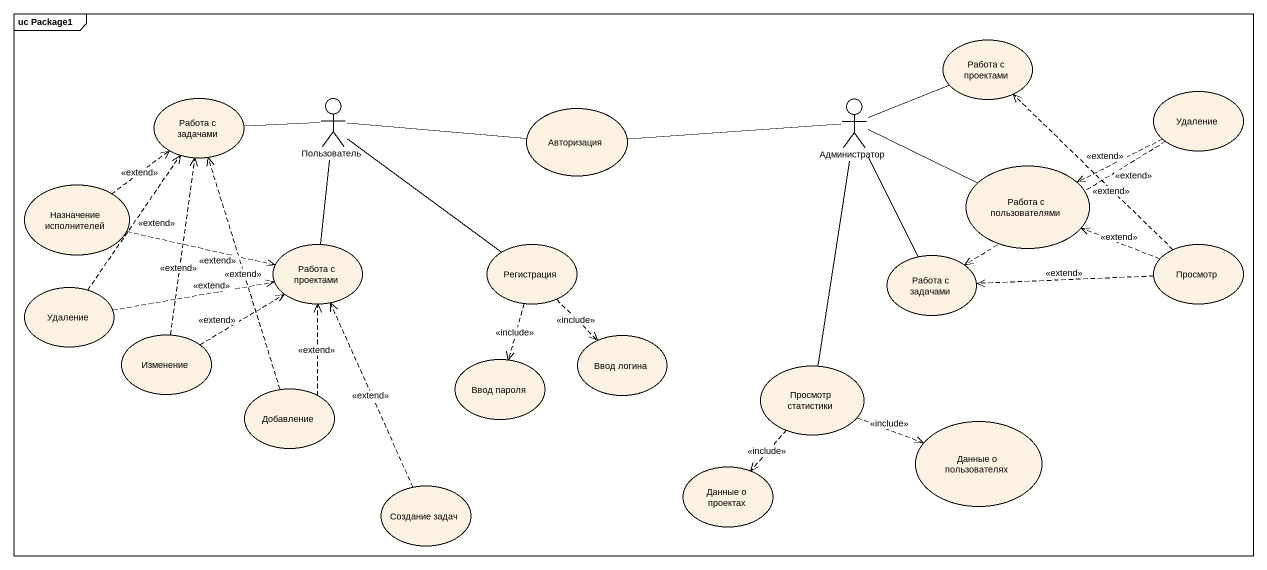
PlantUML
@startuml
mainframe uc Package1
usecase "Работа с проектами" as Работа_с_проектами
usecase "Работа с задачами" as Работа_с_задачами
actor Пользователь
actor Администратор
usecase Удаление
usecase Авторизация
usecase "Назначение исполнителей" as Назначение_исполнителей
usecase "Работа с пользователями" as Работа_с_пользователями
usecase "Работа с проектами" as Работа_с_проектами_2
usecase Регистрация
usecase "Работа с задачами" as Работа_с_задачами_2
usecase Просмотр
usecase "Удаление" as Удаление_2
usecase Изменение
usecase "Ввод логина" as Ввод_логина
usecase "Ввод пароля" as Ввод_пароля
usecase "Просмотр статистики" as Просмотр_статистики
usecase Добавление
usecase "Данные о пользователях" as Данные_о_пользователях
usecase "Создание задач" as Создание_задач
usecase "Данные о проектах" as Данные_о_проектах
Работа_с_задачами -right- Пользователь
Пользователь -right- Авторизация
Пользователь -- Регистрация
Администратор -right- Работа_с_проектами
Администратор -right- Работа_с_пользователями
Администратор -- Работа_с_задачами_2
Администратор -- Просмотр_статистики
Удаление .left.> Работа_с_пользователями : <<extend>>
Удаление ..> Работа_с_задачами_2 : <<extend>>
Авторизация -right- Администратор
Назначение_исполнителей .up.> Работа_с_задачами : <<extend>>
Назначение_исполнителей .right.> Работа_с_проектами_2 : <<extend>>
Работа_с_проектами_2 -up- Пользователь
Регистрация ..> Ввод_логина : <<include>>
Регистрация ..> Ввод_пароля : <<include>>
Просмотр .up.> Работа_с_проектами : <<extend>>
Просмотр .left.> Работа_с_пользователями : <<extend>>
Просмотр .left.> Работа_с_задачами_2 : <<extend>>
Удаление_2 .up.> Работа_с_задачами : <<extend>>
Удаление_2 .right.> Работа_с_проектами_2 : <<extend>>
Изменение .up.> Работа_с_задачами : <<extend>>
Изменение .right.> Работа_с_проектами_2 : <<extend>>
Просмотр_статистики .right.> Данные_о_пользователях : <<include>>
Просмотр_статистики ..> Данные_о_проектах : <<include>>
Добавление .up.> Работа_с_задачами : <<extend>>
Добавление .up.> Работа_с_проектами_2 : <<extend>>
Создание_задач .up.> Работа_с_проектами_2 : <<extend>>
@enduml
